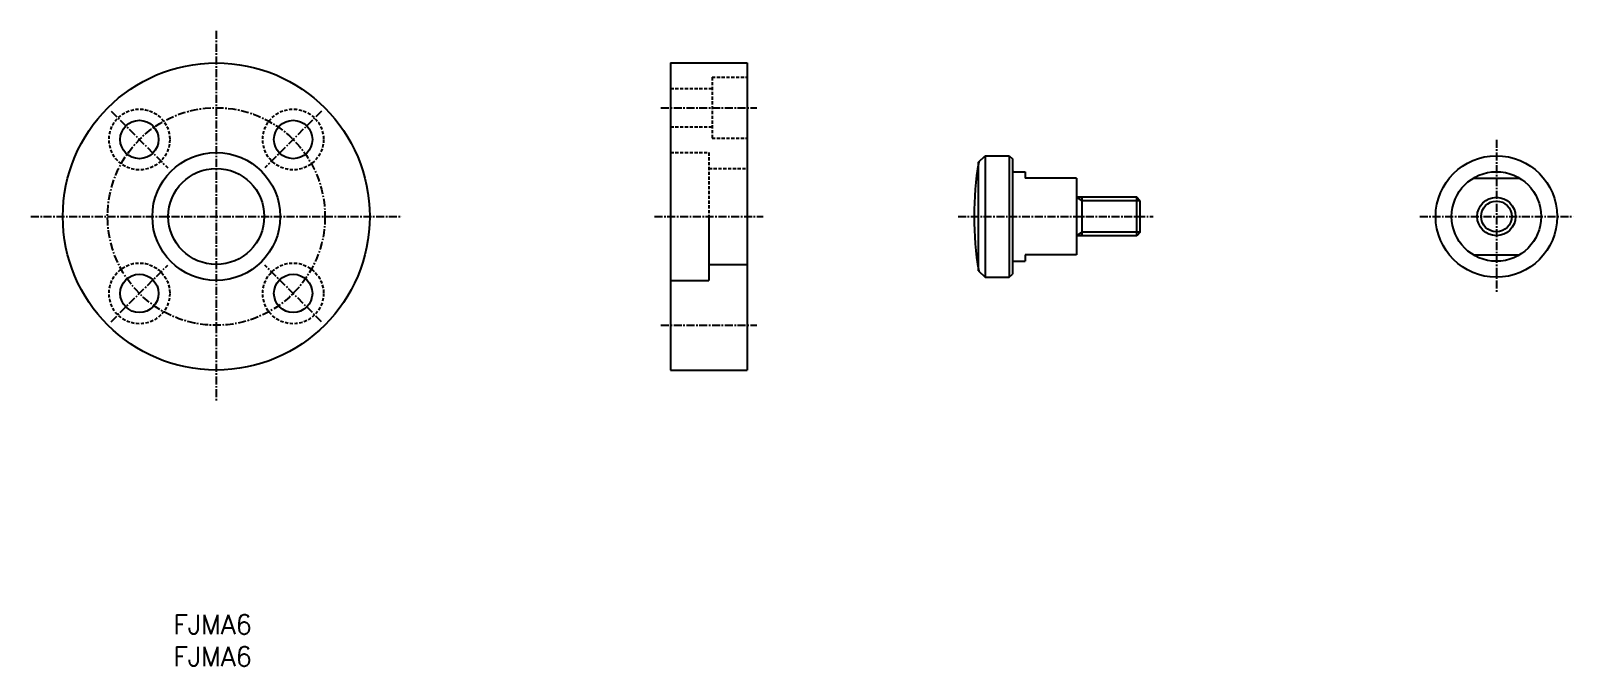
# Model space of a CAD drawing. Extents: x 23 to 264, y 37 to 137.
import ezdxf
from ezdxf.enums import TextEntityAlignment as Align

# ---------------------------------------------------------------- set-up
doc = ezdxf.new("R2010")
doc.units = 0
doc.linetypes.add('CENTER', pattern=[2, 1.25, -0.25, 0.25, -0.25])
doc.linetypes.add('DASHED', pattern=[0.75, 0.5, -0.25])
doc.layers.get('0').update_dxf_attribs({"linetype": 'CONTINUOUS'})
doc.layers.add('CENTER', color=1, linetype='CENTER')
doc.styles.get("Standard").update_dxf_attribs({"font": 'txt.shx', "bigfont": 'extfont.shx'})

msp = doc.modelspace()

# ---------------------------------------------------------------- linework, layer by layer
at = {"color": 7, "linetype": 'CONTINUOUS'}
for p, q in [((122.57, 131.56), (134.57, 131.56)), ((122.57, 131.56), (122.57, 83.56)), ((134.57, 131.56), (134.57, 83.56)), ((170.76, 116.06), (171.76, 117.06)), ((170.76, 99.06), (170.76, 116.06)), ((171.76, 117.06), (175.54, 117.06)), ((171.76, 117.06), (171.76, 98.06)), ((175.54, 117.06), (176.04, 116.56)), ((175.54, 117.06), (175.54, 98.06)), ((176.04, 116.56), (176.04, 98.56)), ((176.24, 114.56), (178.04, 114.56)), ((178.04, 114.56), (178.04, 113.56)), ((186.04, 113.56), (178.04, 113.56)), ((186.04, 113.56), (186.04, 101.56)), ((248.12, 113.56), (255.34, 113.56)), ((195.49, 110.56), (186.04, 110.56)), ((186.97, 104.56), (186.97, 110.56)), ((195.49, 104.56), (195.49, 110.56)), ((196.04, 110.02), (195.49, 110.56)), ((196.04, 105.11), (196.04, 110.02)), ((128.57, 107.56), (128.57, 97.56)), ((195.49, 104.56), (186.04, 104.56)), ((196.04, 105.11), (195.49, 104.56)), ((178.04, 101.56), (178.04, 100.56)), ((186.04, 101.56), (178.04, 101.56)), ((248.12, 101.56), (255.34, 101.56)), ((128.57, 100.06), (134.57, 100.06)), ((170.76, 99.06), (171.76, 98.06)), ((176.24, 100.56), (178.04, 100.56)), ((122.57, 97.56), (128.57, 97.56)), ((171.76, 98.06), (175.54, 98.06)), ((175.54, 98.06), (176.04, 98.56)), ((122.57, 83.56), (134.57, 83.56))]:
    msp.add_line(p, q, dxfattribs=at)
at = {"color": 3, "linetype": 'DASHED'}
for p, q in [((129.07, 129.31), (134.57, 129.31)), ((129.07, 129.31), (129.07, 119.81)), ((122.57, 127.56), (129.07, 127.56)), ((122.57, 121.56), (129.07, 121.56)), ((129.07, 119.81), (134.57, 119.81)), ((122.57, 117.56), (128.57, 117.56)), ((128.57, 117.56), (128.57, 106.06)), ((128.57, 115.06), (134.57, 115.06))]:
    msp.add_line(p, q, dxfattribs=at)
at = {"color": 3, "linetype": 'CONTINUOUS'}
for p, q in [((186.97, 110.02), (186.04, 110.56)), ((196.04, 110.02), (186.97, 110.02)), ((186.97, 105.11), (186.04, 104.56)), ((196.04, 105.11), (186.97, 105.11))]:
    msp.add_line(p, q, dxfattribs=at)
msp.add_line((122.57, 107.56), (122.57, 107.56))
at = {"color": 7, "linetype": 'CONTINUOUS'}
for centre, radius in [((51.54, 107.56), 24), ((39.52, 119.59), 3), ((63.56, 119.59), 3), ((51.54, 107.56), 10), ((251.73, 107.56), 9.5), ((51.54, 107.56), 7.5), ((251.73, 107.56), 7), ((251.73, 107.56), 3), ((39.52, 95.54), 3), ((63.56, 95.54), 3)]:
    msp.add_circle(centre, radius, dxfattribs=at)
at = {"color": 3, "linetype": 'DASHED'}
for centre in [(39.52, 119.59), (63.56, 119.59), (39.52, 95.54), (63.56, 95.54)]:
    msp.add_circle(centre, 4.75, dxfattribs=at)
at = {"color": 3, "linetype": 'CONTINUOUS'}
msp.add_circle((251.73, 107.56), 2.4, dxfattribs=at)
at = {"color": 7, "linetype": 'CONTINUOUS'}
for centre, radius, start, end in [((220.04, 107.56), 50, 170.2122, 189.7878), ((176.24, 114.76), 0.2, 180, 270), ((176.24, 100.36), 0.2, 90.0002, 180)]:
    msp.add_arc(centre, radius, start, end, dxfattribs=at)
at = {"layer": 'CENTER', "color": 1, "linetype": 'CENTER'}
for p, q in [((51.54, 136.56), (51.54, 78.56)), ((35.1, 124.01), (43.94, 115.17)), ((67.98, 124.01), (59.14, 115.17)), ((121.07, 124.56), (136.07, 124.56)), ((251.73, 119.56), (251.73, 95.56)), ((22.54, 107.56), (80.54, 107.56)), ((120.07, 107.56), (137.07, 107.56)), ((167.54, 107.56), (198.04, 107.56)), ((239.73, 107.56), (263.73, 107.56)), ((35.1, 91.12), (43.94, 99.96)), ((67.98, 91.12), (59.14, 99.96)), ((121.07, 90.56), (136.07, 90.56))]:
    msp.add_line(p, q, dxfattribs=at)
msp.add_circle((51.54, 107.56), 17, dxfattribs=at)

# ---------------------------------------------------------------- texts
at = {"color": 7, "linetype": 'CONTINUOUS'}
for p in [(44.78, 43.8), (44.78, 38.8)]:
    msp.add_text('FJMA6', height=3, dxfattribs=at).set_placement(p, align=Align.MIDDLE_LEFT)

doc.saveas('drawing.dxf')
